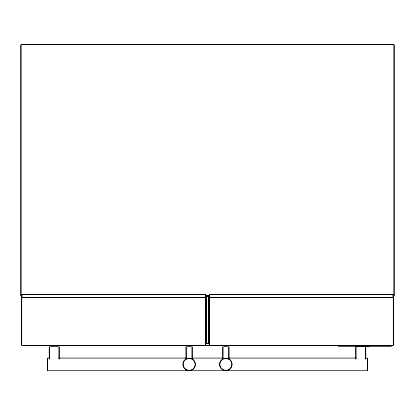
<?xml version="1.0" encoding="UTF-8"?>
<svg xmlns="http://www.w3.org/2000/svg" width="415" height="415" viewBox="0 0 415 415"><rect width="100%" height="100%" fill="white"/><g stroke="black" fill="none" stroke-linecap="round" stroke-linejoin="round"><path stroke-width="0.62" d="M394.172 295.672L393.674 295.962M21.326 44.415L393.674 44.415M21.326 44.628L393.674 44.628M22.062 294.422L205.14 294.422M209.86 294.422L392.938 294.422M22.062 294.52L205.14 294.52M209.86 294.52L392.938 294.52M205.233 295.672L209.767 295.672M205.233 295.885L209.767 295.885M206.504 296.518L208.496 296.518M206.504 296.616L208.496 296.616M22.062 297.311L205.14 297.311M209.86 297.311L392.938 297.311M22.062 297.56L205.14 297.56M209.86 297.56L392.938 297.56M206.504 343.532L208.496 343.532M206.504 343.63L208.496 343.63M22.062 345.42L205.14 345.42M205.555 345.42L209.445 345.42M209.86 345.42L392.938 345.42M22.062 345.669L392.938 345.669M338.37 345.711L391.418 345.711M50.314 345.825L58.282 345.825M187.004 345.825L191.299 345.825M223.701 345.825L227.996 345.825M338.158 345.814L391.63 345.814M338.37 345.918L391.418 345.918M338.37 345.996L391.418 345.996M360.298 346.063L361.673 346.063M361.864 346.063L364.017 346.063M364.266 346.063L365.397 346.063M365.631 346.063L367.436 346.063M367.789 346.063L369.485 346.063M50.314 346.286L58.282 346.286M187.004 346.286L191.299 346.286M223.701 346.286L227.996 346.286M356.718 346.286L364.686 346.286M47.849 358.078L49.146 358.078M58.863 358.078L186.449 358.078M192.28 358.078L222.72 358.078M228.551 358.078L356.137 358.078M365.854 358.078L367.151 358.078M47.849 370.662L367.151 370.662M21.326 295.962L20.828 295.672M394.172 44.919L394.172 295.381M393.96 44.919L393.96 295.381M393.529 297.903L393.529 345.078M393.28 297.903L393.28 345.078M393.166 294.65L393.166 297.586M393.072 294.65L393.072 297.586M367.467 358.264L367.467 370.476M367.332 358.129L367.332 370.611M365.776 346.914L365.776 359.074M365.314 346.914L365.314 359.074M356.091 346.914L356.091 359.074M355.629 346.914L355.629 359.074M229.085 346.914L229.085 359.074M228.624 346.914L228.624 359.074M223.068 346.914L223.068 359.074M222.606 346.914L222.606 359.712M209.731 294.65L209.731 297.586M209.632 294.65L209.632 297.586M209.518 297.903L209.518 345.078M209.269 297.903L209.269 345.078M208.724 296.746L208.724 343.402M208.626 296.746L208.626 343.402M206.374 296.746L206.374 343.402M206.276 296.746L206.276 343.402M205.731 297.903L205.731 345.078M205.482 297.903L205.482 345.078M205.368 294.65L205.368 297.586M205.269 294.65L205.269 297.586M192.394 346.914L192.394 359.712M191.932 346.914L191.932 359.074M186.376 346.914L186.376 359.074M185.915 346.914L185.915 359.074M59.371 346.914L59.371 359.074M58.909 346.914L58.909 359.074M49.686 346.914L49.686 359.074M49.224 346.914L49.224 359.074M47.668 358.129L47.668 370.611M47.533 358.264L47.533 370.476M21.928 294.65L21.928 297.586M21.834 294.65L21.834 297.586M21.72 297.903L21.72 345.078M21.471 297.903L21.471 345.078M21.041 44.919L21.041 295.381M20.828 44.919L20.828 295.381M222.725 369.775A6.241 6.241 0 0 0 232.089 364.37A6.241 6.241 0 0 0 222.725 358.965A6.241 6.241 0 0 0 222.725 369.775M222.793 369.656A6.106 6.106 0 0 0 231.954 364.37A6.106 6.106 0 0 0 222.793 359.084A6.106 6.106 0 0 0 222.793 369.656M186.034 369.775A6.241 6.241 0 0 0 195.392 364.37A6.241 6.241 0 0 0 186.034 358.965A6.241 6.241 0 0 0 186.034 369.775M186.102 369.656A6.106 6.106 0 0 0 195.257 364.37A6.106 6.106 0 0 0 186.102 359.084A6.106 6.106 0 0 0 186.102 369.656"/></g></svg>
